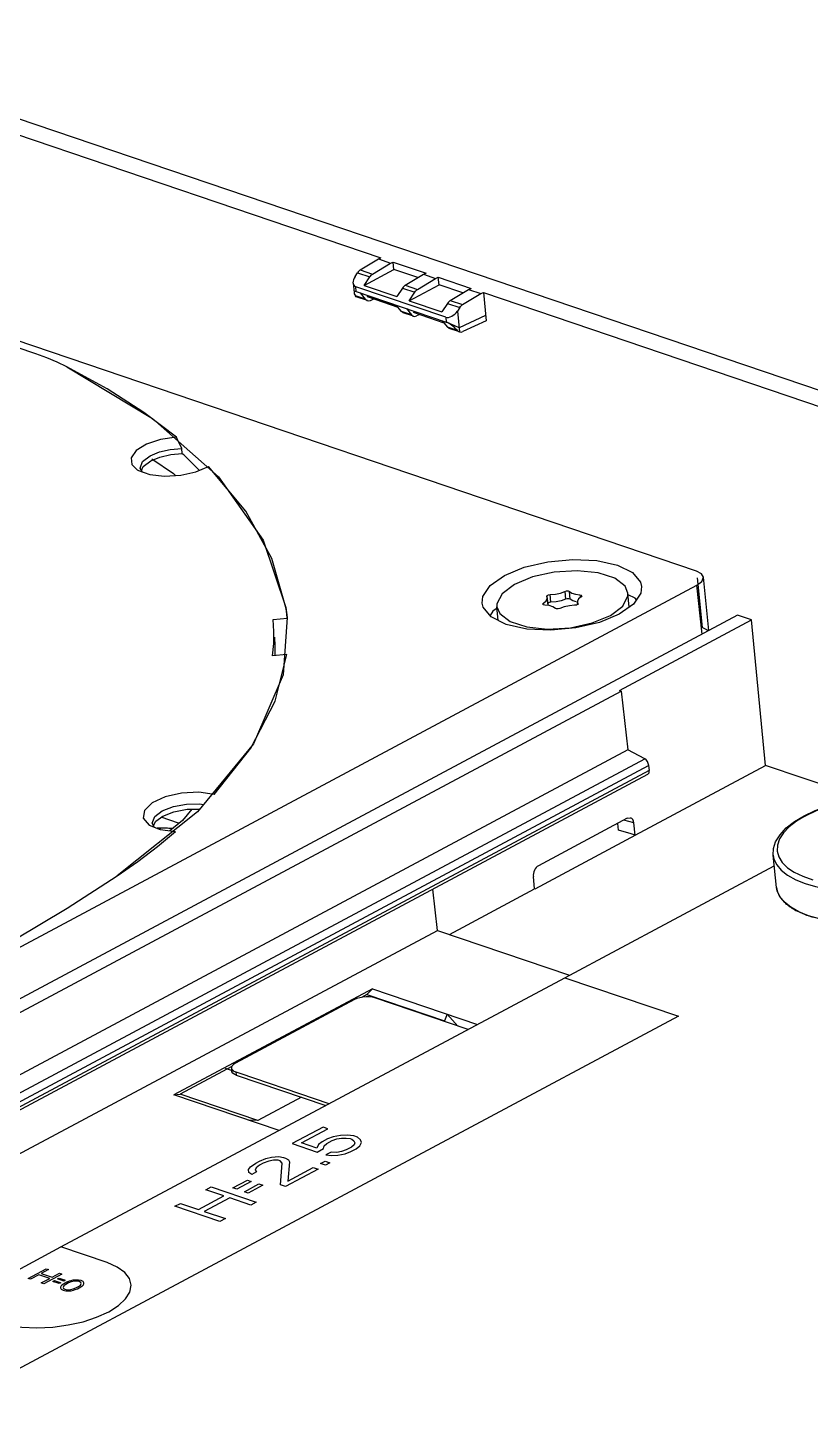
# Model space of a CAD drawing. Header units: millimetres. Extents: x 0 to 594, y 0 to 420.
# Drawn here: x 446.76 to 460.42, y 288.16 to 312.42 of the extents above; entities that cross this region are included whole.
import ezdxf

# ---------------------------------------------------------------- set-up
doc = ezdxf.new("R2010")
doc.units = ezdxf.units.MM
doc.header["$LTSCALE"] = 32.67
doc.layers.get('0').update_dxf_attribs({"linetype": 'CONTINUOUS'})
doc.layers.add('ASSEM_MEM', color=7, linetype='CONTINUOUS')

msp = doc.modelspace()

# ---------------------------------------------------------------- linework, layer by layer
at = {"color": 7, "linetype": 'CONTINUOUS'}
for p, q in [((460.338, 298.651), (460.344, 298.654)), ((459.832, 297.402), (459.774, 297.963)), ((460.291, 297.595), (460.464, 297.536)), ((460.583, 296.853), (460.39, 296.907))]:
    msp.add_line(p, q, dxfattribs=at)
for points in [[(460.315, 298.653), (460.505, 298.742), (460.714, 298.821), (460.939, 298.887), (461.176, 298.94)], [(461.195, 298.935), (461.17, 298.931), (460.941, 298.879), (460.724, 298.815), (460.524, 298.739), (460.344, 298.654)], [(459.774, 297.963), (459.779, 298.079), (459.817, 298.2), (459.893, 298.322), (460.003, 298.44), (460.146, 298.551), (460.315, 298.653)], [(460.338, 298.651), (460.183, 298.557), (460.053, 298.458), (459.953, 298.354), (459.884, 298.247), (459.847, 298.14), (459.842, 298.035), (459.87, 297.933), (459.93, 297.836), (460.022, 297.746), (460.143, 297.665), (460.291, 297.595)], [(459.774, 297.963), (459.787, 297.896), (459.835, 297.796), (459.914, 297.701), (460.024, 297.614), (460.167, 297.534), (460.332, 297.468)], [(460.332, 297.468), (460.513, 297.416), (460.716, 297.375), (460.925, 297.349), (461.144, 297.336), (461.375, 297.335), (461.611, 297.348), (461.849, 297.375), (462.088, 297.416), (462.32, 297.469), (462.539, 297.535), (462.749, 297.615), (462.931, 297.701)], [(460.39, 296.907), (460.222, 296.975), (460.081, 297.054), (459.969, 297.143), (459.89, 297.24), (459.843, 297.344), (459.832, 297.402)]]:
    msp.add_lwpolyline(points, dxfattribs=at)
at = {"layer": 'ASSEM_MEM', "color": 7, "linetype": 'CONTINUOUS'}
for p, q in [((441.911, 312.418), (524.03, 284.559)), ((445.131, 311.042), (452.924, 308.398)), ((458.434, 302.926), (441.632, 308.626)), ((452.562, 308.187), (452.878, 308.379)), ((452.776, 308.114), (453.093, 308.306)), ((452.878, 308.379), (452.924, 308.398)), ((452.878, 308.379), (453.093, 308.306)), ((453.093, 308.306), (453.139, 308.326)), ((453.151, 308.196), (453.139, 308.326)), ((453.139, 308.326), (453.711, 308.132)), ((452.471, 308.075), (452.512, 308.138)), ((452.512, 308.138), (452.727, 308.065)), ((452.562, 308.187), (452.776, 308.114)), ((452.629, 307.916), (453.151, 308.196)), ((452.629, 307.916), (452.727, 308.065)), ((453.569, 308.054), (453.151, 308.196)), ((453.348, 307.92), (453.665, 308.112)), ((453.563, 307.848), (453.879, 308.04)), ((453.665, 308.112), (453.711, 308.132)), ((453.665, 308.112), (453.879, 308.04)), ((453.879, 308.04), (453.925, 308.059)), ((453.938, 307.929), (453.925, 308.059)), ((453.925, 308.059), (454.497, 307.865)), ((452.436, 307.959), (452.453, 307.792)), ((452.492, 307.809), (452.483, 307.895)), ((454.056, 307.362), (452.483, 307.895)), ((452.492, 307.809), (454.065, 307.275)), ((452.654, 307.674), (452.564, 307.785)), ((452.629, 307.916), (453.201, 307.722)), ((453.299, 307.871), (453.201, 307.722)), ((453.299, 307.871), (453.513, 307.798)), ((453.348, 307.92), (453.563, 307.848)), ((453.415, 307.65), (453.938, 307.929)), ((453.415, 307.65), (453.513, 307.798)), ((454.355, 307.788), (453.938, 307.929)), ((454.135, 307.654), (454.451, 307.846)), ((454.451, 307.846), (454.497, 307.865)), ((454.451, 307.846), (454.666, 307.773)), ((454.666, 307.773), (454.712, 307.792)), ((454.712, 307.792), (454.759, 307.299)), ((454.712, 307.792), (466.348, 303.845)), ((446.895, 306.719), (444.344, 307.585)), ((452.654, 307.674), (452.48, 307.733)), ((452.686, 307.651), (452.507, 307.712)), ((452.68, 307.721), (453.217, 307.539)), ((453.217, 307.539), (452.68, 307.721)), ((452.686, 307.651), (452.71, 307.648)), ((452.71, 307.648), (452.743, 307.656)), ((452.743, 307.656), (452.797, 307.681)), ((453.28, 307.462), (453.189, 307.572)), ((453.415, 307.65), (453.987, 307.456)), ((454.085, 307.604), (453.987, 307.456)), ((454.085, 307.604), (454.3, 307.532)), ((454.135, 307.654), (454.349, 307.581)), ((454.349, 307.581), (454.666, 307.773)), ((453.459, 307.401), (453.28, 307.462)), ((453.49, 307.378), (453.312, 307.439)), ((453.368, 307.512), (453.459, 307.401)), ((453.484, 307.448), (454.021, 307.266)), ((453.49, 307.378), (453.514, 307.375)), ((453.514, 307.375), (453.547, 307.383)), ((453.601, 307.408), (453.547, 307.383)), ((453.994, 307.3), (454.084, 307.189)), ((454.056, 307.362), (454.065, 307.275)), ((454.3, 307.532), (454.258, 307.469)), ((454.258, 307.469), (454.296, 307.105)), ((454.751, 307.389), (454.289, 307.175)), ((454.759, 307.299), (454.351, 307.11)), ((454.134, 307.248), (454.065, 307.275)), ((454.259, 307.129), (454.084, 307.189)), ((454.295, 307.105), (454.116, 307.166)), ((454.216, 307.212), (454.134, 307.248)), ((454.289, 307.175), (454.216, 307.212)), ((454.259, 307.129), (454.277, 307.114)), ((454.277, 307.114), (454.295, 307.105)), ((454.295, 307.105), (454.296, 307.105)), ((454.296, 307.105), (454.323, 307.102)), ((454.323, 307.102), (454.351, 307.11)), ((447.435, 306.495), (448.932, 305.591)), ((448.932, 305.591), (450.085, 304.574)), ((448.829, 305.142), (448.65, 305.032)), ((449.384, 305.198), (449.354, 305.265)), ((448.65, 305.032), (448.561, 304.908)), ((448.561, 304.908), (448.574, 304.786)), ((448.761, 304.843), (448.892, 304.943)), ((448.892, 304.943), (449.053, 305.009)), ((449.053, 305.009), (449.243, 305.052)), ((449.243, 305.052), (449.443, 305.068)), ((449.255, 304.962), (449.452, 304.978)), ((449.452, 304.978), (449.443, 305.068)), ((449.48, 304.955), (449.451, 304.976)), ((449.752, 304.686), (449.48, 304.955)), ((448.574, 304.786), (448.666, 304.696)), ((448.666, 304.696), (448.688, 304.683)), ((448.688, 304.683), (448.887, 304.612)), ((448.718, 304.727), (448.761, 304.843)), ((448.758, 304.654), (448.718, 304.727)), ((448.743, 304.681), (448.772, 304.755)), ((448.772, 304.755), (448.902, 304.853)), ((450.562, 303.974), (449.912, 304.756)), ((450.085, 304.574), (450.867, 303.466)), ((451.015, 303.148), (450.562, 303.974)), ((450.867, 303.466), (451.263, 302.292)), ((451.263, 302.292), (451.015, 303.148)), ((457.456, 302.731), (457.475, 302.656)), ((458.446, 302.807), (458.536, 301.939)), ((458.651, 301.89), (458.555, 302.819)), ((445.726, 295.884), (458.443, 302.68)), ((454.69, 302.368), (454.703, 302.484)), ((455.823, 302.485), (455.836, 302.351)), ((455.829, 302.463), (455.823, 302.485)), ((455.843, 302.328), (455.829, 302.463)), ((455.829, 302.446), (455.829, 302.463)), ((455.848, 302.511), (455.879, 302.516)), ((455.892, 302.382), (455.878, 302.516)), ((455.879, 302.516), (455.97, 302.524)), ((456.134, 302.572), (456.148, 302.437)), ((456.228, 302.436), (456.214, 302.571)), ((456.322, 302.522), (456.399, 302.511)), ((456.399, 302.511), (456.402, 302.477)), ((457.261, 302.297), (457.236, 302.541)), ((457.362, 302.452), (457.239, 302.513)), ((457.462, 302.541), (457.332, 302.347)), ((457.385, 302.424), (457.362, 302.452)), ((457.475, 302.656), (457.462, 302.541)), ((458.531, 301.826), (458.443, 302.68)), ((451.263, 302.292), (451.287, 302.116)), ((454.88, 302.229), (454.828, 302.152)), ((454.951, 302.279), (454.88, 302.229)), ((454.973, 302.063), (454.948, 302.304)), ((455.761, 302.34), (455.752, 302.351)), ((455.785, 302.334), (455.761, 302.34)), ((455.764, 302.352), (455.762, 302.366)), ((455.862, 302.323), (455.785, 302.334)), ((455.984, 302.389), (455.892, 302.382)), ((456.072, 302.409), (455.984, 302.389)), ((456.148, 302.437), (456.072, 302.409)), ((456.177, 302.445), (456.148, 302.437)), ((456.207, 302.445), (456.177, 302.445)), ((456.228, 302.436), (456.207, 302.445)), ((456.306, 302.329), (456.214, 302.321)), ((456.272, 302.408), (456.228, 302.436)), ((456.336, 302.387), (456.272, 302.408)), ((456.337, 302.334), (456.306, 302.329)), ((456.357, 302.36), (456.355, 302.383)), ((456.355, 302.382), (456.362, 302.36)), ((456.362, 302.36), (456.364, 302.335)), ((456.93, 302.152), (457.146, 302.316)), ((457.332, 302.347), (457.084, 302.173)), ((459.15, 302.157), (435.765, 289.658)), ((451.039, 302.083), (451.288, 302.107)), ((451.052, 301.872), (451.039, 302.083)), ((451.287, 302.116), (451.218, 301.112)), ((451.288, 302.107), (451.287, 302.115)), ((455.112, 301.994), (454.85, 302.125)), ((455.47, 301.914), (455.112, 301.994)), ((455.178, 302.045), (455.469, 301.951)), ((456.233, 301.938), (456.613, 302.021)), ((456.739, 302.031), (456.325, 301.933)), ((456.613, 302.021), (456.93, 302.152)), ((457.084, 302.173), (456.739, 302.031)), ((457.088, 300.84), (459.396, 302.074)), ((459.396, 302.074), (459.15, 302.157)), ((459.641, 299.531), (459.396, 302.074)), ((451.05, 301.66), (451.052, 301.872)), ((451.076, 301.619), (451.07, 301.773)), ((455.469, 301.951), (455.835, 301.914)), ((455.888, 301.893), (455.47, 301.914)), ((455.835, 301.914), (456.233, 301.938)), ((456.325, 301.933), (455.888, 301.893)), ((451.032, 301.447), (451.05, 301.66)), ((451.075, 301.466), (451.076, 301.619)), ((451.282, 301.471), (451.032, 301.447)), ((451.074, 301.451), (451.075, 301.466)), ((451.077, 300.655), (451.282, 301.471)), ((451.218, 301.112), (450.698, 299.908)), ((436.042, 289.564), (457.117, 300.828)), ((457.088, 300.84), (457.117, 300.828)), ((457.117, 300.828), (457.235, 299.804)), ((450.65, 299.834), (451.077, 300.655)), ((457.235, 299.804), (436.634, 288.794)), ((450.698, 299.908), (449.717, 298.724)), ((450.013, 299.026), (450.65, 299.834)), ((457.53, 299.647), (457.235, 299.804)), ((443.612, 292.208), (457.53, 299.647)), ((443.671, 291.942), (457.587, 299.379)), ((443.686, 292.096), (457.599, 299.533)), ((457.608, 299.442), (443.695, 292.006)), ((457.365, 298.315), (459.641, 299.531)), ((457.599, 299.533), (457.608, 299.442)), ((461.317, 298.963), (459.641, 299.531)), ((449.156, 298.981), (448.928, 298.876)), ((449.105, 298.738), (449.298, 298.813)), ((449.298, 298.813), (449.528, 298.856)), ((449.528, 298.856), (449.761, 298.86)), ((449.761, 298.86), (449.82, 298.849)), ((449.717, 298.724), (448.314, 297.602)), ((448.773, 298.613), (448.878, 298.49)), ((448.93, 298.522), (448.973, 298.638)), ((448.973, 298.638), (449.105, 298.738)), ((448.992, 298.559), (449.114, 298.648)), ((449.386, 298.523), (449.084, 298.626)), ((449.458, 298.571), (449.235, 298.392)), ((449.618, 298.767), (449.458, 298.571)), ((449.537, 298.766), (449.754, 298.77)), ((457.224, 298.608), (455.675, 297.78)), ((457.342, 298.529), (457.163, 298.575)), ((457.224, 298.608), (457.282, 298.617)), ((448.878, 298.49), (449.068, 298.414)), ((448.97, 298.449), (448.93, 298.522)), ((448.952, 298.483), (448.992, 298.559)), ((449.018, 298.116), (449.337, 298.378)), ((449.059, 298.418), (449.079, 298.438)), ((449.068, 298.414), (449.337, 298.378)), ((449.221, 298.433), (449.196, 298.434)), ((449.24, 298.432), (449.221, 298.433)), ((449.255, 298.431), (449.24, 298.432)), ((449.282, 298.429), (449.255, 298.431)), ((457.07, 298.4), (457.059, 298.519)), ((457.365, 298.315), (457.342, 298.529)), ((448.676, 297.856), (449.018, 298.116)), ((457.371, 298.313), (455.613, 297.373)), ((448.314, 297.602), (448.676, 297.856)), ((447.441, 297.036), (448.314, 297.602)), ((456.137, 295.824), (459.793, 297.778)), ((453.912, 296.651), (453.828, 297.37)), ((454.119, 296.58), (455.607, 297.376)), ((455.607, 297.376), (455.585, 297.59)), ((459.832, 297.402), (459.833, 297.397)), ((459.888, 297.243), (459.891, 297.238)), ((459.967, 297.145), (459.971, 297.141)), ((446.518, 296.483), (447.441, 297.036)), ((460.386, 296.909), (460.394, 296.906)), ((437.091, 287.66), (453.912, 296.651)), ((453.912, 296.651), (456.219, 295.868)), ((447.335, 291.12), (456.137, 295.824)), ((456.137, 295.824), (458.121, 295.151)), ((452.774, 295.629), (449.309, 293.777)), ((452.462, 295.441), (450.383, 294.33)), ((452.675, 295.529), (452.584, 295.481)), ((452.675, 295.529), (452.774, 295.629)), ((452.675, 295.529), (454.033, 295.068)), ((452.774, 295.629), (454.608, 295.007)), ((454.445, 294.92), (452.814, 295.473)), ((454.081, 295.186), (454.033, 295.068)), ((454.081, 295.186), (454.266, 294.98)), ((458.121, 295.151), (445.077, 288.18)), ((450.32, 294.27), (449.418, 293.788)), ((452.019, 293.623), (450.21, 294.237)), ((450.313, 294.243), (450.319, 294.19)), ((450.389, 294.177), (450.394, 294.123)), ((450.394, 294.123), (451.96, 293.592)), ((449.309, 293.777), (449.418, 293.788)), ((451.143, 293.155), (449.309, 293.777)), ((450.776, 293.327), (449.418, 293.788)), ((451.538, 293.735), (450.776, 293.327)), ((450.776, 293.327), (450.616, 293.334)), ((451.913, 293.214), (451.373, 292.926)), ((451.536, 292.94), (451.996, 293.186)), ((451.991, 293.007), (451.896, 292.957)), ((451.996, 293.186), (451.913, 293.214)), ((452.087, 293.044), (451.991, 293.007)), ((452.074, 292.979), (452.155, 293.007)), ((452.217, 293.07), (452.087, 293.044)), ((452.155, 293.007), (452.236, 293.021)), ((452.331, 293.072), (452.217, 293.07)), ((452.236, 293.021), (452.318, 293.021)), ((452.318, 293.021), (452.384, 293.013)), ((452.447, 293.061), (452.331, 293.072)), ((452.384, 293.013), (452.417, 293.001)), ((452.417, 293.001), (452.452, 292.976)), ((452.513, 293.038), (452.447, 293.061)), ((452.565, 292.993), (452.513, 293.038)), ((452.585, 292.945), (452.565, 292.993)), ((451.373, 292.926), (451.808, 292.778)), ((451.804, 292.849), (451.536, 292.94)), ((451.833, 292.908), (451.804, 292.849)), ((451.808, 292.778), (451.919, 292.838)), ((451.896, 292.957), (451.833, 292.908)), ((451.919, 292.838), (451.932, 292.889)), ((451.932, 292.889), (451.979, 292.928)), ((452.054, 292.778), (451.959, 292.727)), ((451.979, 292.928), (452.074, 292.979)), ((452.152, 292.772), (452.054, 292.778)), ((452.234, 292.786), (452.152, 292.772)), ((452.172, 292.724), (452.301, 292.749)), ((452.314, 292.815), (452.234, 292.786)), ((452.301, 292.749), (452.398, 292.786)), ((452.409, 292.866), (452.314, 292.815)), ((452.398, 292.786), (452.493, 292.837)), ((452.456, 292.905), (452.409, 292.866)), ((452.452, 292.976), (452.47, 292.942)), ((452.47, 292.942), (452.456, 292.905)), ((452.493, 292.837), (452.555, 292.885)), ((452.555, 292.885), (452.585, 292.945)), ((450.613, 292.476), (450.643, 292.521)), ((450.643, 292.521), (450.738, 292.586)), ((450.738, 292.586), (450.801, 292.62)), ((450.805, 292.549), (450.743, 292.501)), ((450.801, 292.62), (450.913, 292.665)), ((450.869, 292.583), (450.805, 292.549)), ((450.965, 292.62), (450.869, 292.583)), ((450.913, 292.665), (451.01, 292.688)), ((451.046, 292.634), (450.965, 292.62)), ((451.01, 292.688), (451.141, 292.699)), ((451.128, 292.634), (451.046, 292.634)), ((451.162, 292.623), (451.128, 292.634)), ((451.141, 292.699), (451.223, 292.685)), ((451.197, 292.583), (451.162, 292.623)), ((451.17, 292.203), (451.197, 292.583)), ((451.223, 292.685), (451.257, 292.674)), ((451.257, 292.674), (451.308, 292.642)), ((451.326, 292.608), (451.298, 292.271)), ((451.298, 292.271), (451.742, 292.509)), ((451.308, 292.642), (451.326, 292.608)), ((451.742, 292.509), (451.826, 292.481)), ((451.869, 292.577), (451.949, 292.619)), ((451.953, 292.549), (451.869, 292.577)), ((451.949, 292.619), (452.032, 292.591)), ((452.032, 292.591), (451.953, 292.549)), ((451.959, 292.727), (452.057, 292.721)), ((452.057, 292.721), (452.172, 292.724)), ((450.338, 292.153), (450.592, 292.289)), ((450.659, 292.266), (450.404, 292.13)), ((450.592, 292.289), (450.659, 292.266)), ((450.617, 292.419), (450.613, 292.476)), ((450.668, 292.388), (450.617, 292.419)), ((450.747, 292.43), (450.668, 292.388)), ((450.743, 292.501), (450.729, 292.464)), ((450.729, 292.464), (450.747, 292.43)), ((451.826, 292.481), (451.254, 292.175)), ((449.864, 292.119), (449.96, 292.17)), ((450.182, 292.012), (449.864, 292.119)), ((449.96, 292.17), (450.746, 291.904)), ((450.404, 292.13), (450.338, 292.153)), ((450.538, 292.085), (450.792, 292.221)), ((450.605, 292.062), (450.538, 292.085)), ((450.859, 292.198), (450.605, 292.062)), ((450.792, 292.221), (450.859, 292.198)), ((451.254, 292.175), (451.17, 292.203)), ((449.324, 291.831), (449.42, 291.882)), ((450.111, 291.564), (449.324, 291.831)), ((449.42, 291.882), (449.738, 291.774)), ((449.738, 291.774), (450.182, 292.012)), ((450.283, 291.977), (449.838, 291.74)), ((450.651, 291.853), (450.283, 291.977)), ((450.746, 291.904), (450.651, 291.853)), ((449.838, 291.74), (450.206, 291.615)), ((450.206, 291.615), (450.111, 291.564)), ((445.394, 290.082), (447.335, 291.12)), ((448.139, 290.847), (447.335, 291.12)), ((446.762, 290.571), (447.077, 290.739)), ((446.802, 290.557), (446.762, 290.571)), ((446.95, 290.636), (446.802, 290.557)), ((447.14, 290.572), (446.95, 290.636)), ((447.118, 290.726), (446.99, 290.657)), ((446.99, 290.657), (447.18, 290.593)), ((446.992, 290.493), (447.14, 290.572)), ((447.348, 290.647), (447.033, 290.479)), ((447.077, 290.739), (447.118, 290.726)), ((447.18, 290.593), (447.307, 290.661)), ((447.275, 290.561), (447.302, 290.575)), ((447.302, 290.575), (447.41, 290.538)), ((447.307, 290.661), (447.348, 290.647)), ((447.033, 290.479), (446.992, 290.493)), ((447.194, 290.518), (447.221, 290.532)), ((447.303, 290.481), (447.194, 290.518)), ((447.221, 290.532), (447.33, 290.495)), ((447.383, 290.524), (447.275, 290.561)), ((447.33, 290.495), (447.303, 290.481)), ((447.337, 290.44), (447.324, 290.421)), ((447.324, 290.421), (447.324, 290.404)), ((447.324, 290.404), (447.338, 290.381)), ((447.35, 290.453), (447.337, 290.44)), ((447.338, 290.381), (447.372, 290.364)), ((447.377, 290.473), (447.35, 290.453)), ((447.384, 290.442), (447.371, 290.411)), ((447.371, 290.411), (447.378, 290.397)), ((447.372, 290.364), (447.419, 290.354)), ((447.437, 290.506), (447.377, 290.473)), ((447.378, 290.397), (447.405, 290.382)), ((447.41, 290.538), (447.383, 290.524)), ((447.418, 290.466), (447.384, 290.442)), ((447.405, 290.382), (447.446, 290.374)), ((447.465, 290.491), (447.418, 290.466)), ((447.419, 290.354), (447.473, 290.353)), ((447.478, 290.521), (447.437, 290.506)), ((447.446, 290.374), (447.479, 290.374)), ((447.512, 290.51), (447.465, 290.491)), ((447.473, 290.353), (447.513, 290.357)), ((447.505, 290.53), (447.478, 290.521)), ((447.479, 290.374), (447.547, 290.387)), ((447.545, 290.54), (447.505, 290.53)), ((447.579, 290.522), (447.512, 290.51)), ((447.513, 290.357), (447.554, 290.367)), ((447.585, 290.543), (447.545, 290.54)), ((447.547, 290.387), (447.594, 290.406)), ((447.554, 290.367), (447.581, 290.375)), ((447.613, 290.522), (447.579, 290.522)), ((447.581, 290.375), (447.621, 290.391)), ((447.639, 290.543), (447.585, 290.543)), ((447.594, 290.406), (447.641, 290.431)), ((447.653, 290.515), (447.613, 290.522)), ((447.621, 290.391), (447.681, 290.423)), ((447.687, 290.532), (447.639, 290.543)), ((447.641, 290.431), (447.674, 290.455)), ((447.68, 290.499), (447.653, 290.515)), ((447.674, 290.455), (447.687, 290.485)), ((447.687, 290.485), (447.68, 290.499)), ((447.681, 290.423), (447.708, 290.443)), ((447.721, 290.515), (447.687, 290.532)), ((447.708, 290.443), (447.721, 290.456)), ((447.735, 290.493), (447.721, 290.515)), ((447.721, 290.456), (447.735, 290.475)), ((447.735, 290.475), (447.735, 290.493))]:
    msp.add_line(p, q, dxfattribs=at)
for points in [[(452.562, 308.187), (452.547, 308.177), (452.535, 308.166), (452.524, 308.154), (452.512, 308.138)], [(452.727, 308.065), (452.739, 308.081), (452.75, 308.094), (452.762, 308.104), (452.776, 308.114)], [(452.492, 307.809), (452.454, 307.819), (452.457, 307.809), (452.462, 307.806)], [(453.348, 307.92), (453.334, 307.91), (453.322, 307.9), (453.311, 307.887), (453.299, 307.871)], [(453.513, 307.798), (453.525, 307.814), (453.536, 307.827), (453.548, 307.838), (453.563, 307.848)], [(452.507, 307.712), (452.492, 307.72), (452.48, 307.733)], [(452.654, 307.674), (452.679, 307.654), (452.686, 307.651)], [(454.135, 307.654), (454.12, 307.644), (454.108, 307.633), (454.097, 307.62), (454.085, 307.604)], [(454.3, 307.532), (454.312, 307.548), (454.323, 307.56), (454.335, 307.571), (454.349, 307.581)], [(453.312, 307.439), (453.305, 307.442), (453.28, 307.462)], [(453.459, 307.401), (453.484, 307.381), (453.49, 307.378)], [(454.116, 307.166), (454.109, 307.169), (454.084, 307.189)], [(447.435, 306.495), (447.267, 306.575), (447.086, 306.65), (446.895, 306.719)], [(449.354, 305.265), (448.782, 305.698), (448.14, 306.108), (447.435, 306.495)], [(449.354, 305.265), (449.075, 305.224), (448.829, 305.142)], [(449.443, 305.068), (449.414, 305.133), (449.384, 305.198)], [(448.902, 304.853), (449.061, 304.918), (449.255, 304.962)], [(448.923, 304.885), (449.299, 304.632), (449.333, 304.595)], [(448.887, 304.612), (449.144, 304.583), (449.426, 304.6), (449.693, 304.661), (449.912, 304.756)], [(455.082, 302.852), (455.426, 302.994), (455.84, 303.091), (456.277, 303.131), (456.695, 303.111), (457.053, 303.031), (457.315, 302.9), (457.456, 302.731)], [(454.703, 302.484), (454.833, 302.677), (455.082, 302.852)], [(455.254, 302.693), (455.038, 302.53), (454.949, 302.353), (454.948, 302.304)], [(457.236, 302.541), (457.187, 302.661), (457.006, 302.801), (456.715, 302.894), (456.349, 302.932), (455.951, 302.907), (455.571, 302.824), (455.254, 302.693)], [(458.555, 302.819), (458.522, 302.878), (458.434, 302.926)], [(458.443, 302.68), (458.526, 302.744), (458.555, 302.819)], [(455.823, 302.485), (455.826, 302.499), (455.848, 302.511)], [(455.97, 302.524), (456.058, 302.543), (456.134, 302.572)], [(456.134, 302.572), (456.163, 302.58), (456.193, 302.579), (456.214, 302.571)], [(456.214, 302.571), (456.258, 302.542), (456.322, 302.522)], [(456.422, 302.479), (456.376, 302.441), (456.355, 302.4), (456.355, 302.382)], [(456.399, 302.511), (456.423, 302.505), (456.432, 302.495)], [(456.432, 302.495), (456.432, 302.493), (456.422, 302.479)], [(457.146, 302.316), (457.236, 302.493), (457.236, 302.541)], [(451.287, 302.115), (451.281, 302.169), (451.273, 302.231), (451.263, 302.292)], [(454.85, 302.125), (454.709, 302.294), (454.69, 302.368)], [(454.948, 302.304), (454.997, 302.184), (455.178, 302.045)], [(455.752, 302.351), (455.752, 302.353), (455.762, 302.366)], [(455.762, 302.366), (455.808, 302.405), (455.829, 302.446)], [(455.892, 302.382), (455.861, 302.377), (455.84, 302.365)], [(455.97, 302.274), (455.926, 302.303), (455.862, 302.323)], [(456.05, 302.274), (456.021, 302.266), (455.991, 302.266), (455.97, 302.274)], [(456.214, 302.321), (456.126, 302.302), (456.05, 302.274)], [(456.362, 302.36), (456.358, 302.346), (456.337, 302.334)], [(458.63, 301.879), (458.624, 301.892), (458.536, 301.939)], [(450.013, 299.026), (449.743, 299.063), (449.442, 299.047), (449.156, 298.981)], [(448.928, 298.876), (448.793, 298.746), (448.773, 298.613)], [(449.114, 298.648), (449.306, 298.723), (449.537, 298.766)], [(449.196, 298.434), (449.166, 298.436), (449.135, 298.437), (449.105, 298.437), (449.074, 298.438), (449.044, 298.438), (449.013, 298.437)], [(457.365, 298.315), (457.274, 298.341), (457.172, 298.371), (457.07, 298.4)], [(459.833, 297.397), (459.834, 297.389), (459.835, 297.381), (459.836, 297.372), (459.839, 297.361), (459.841, 297.353), (459.844, 297.342)], [(459.844, 297.342), (459.844, 297.34), (459.845, 297.337), (459.847, 297.331), (459.848, 297.329), (459.85, 297.323), (459.851, 297.318)], [(459.851, 297.318), (459.855, 297.307), (459.861, 297.294), (459.867, 297.281), (459.874, 297.268), (459.88, 297.257), (459.888, 297.243)], [(459.891, 297.238), (459.901, 297.222), (459.912, 297.207), (459.924, 297.192), (459.937, 297.177), (459.952, 297.16), (459.967, 297.145)], [(459.971, 297.141), (459.981, 297.132), (459.991, 297.123), (460.005, 297.111), (460.016, 297.102), (460.03, 297.09), (460.044, 297.08)], [(460.044, 297.08), (460.047, 297.077), (460.053, 297.073), (460.059, 297.069), (460.066, 297.064), (460.072, 297.06), (460.081, 297.054)], [(460.081, 297.054), (460.101, 297.041), (460.125, 297.026), (460.146, 297.014), (460.172, 297), (460.198, 296.987), (460.225, 296.973)], [(460.225, 296.973), (460.237, 296.968), (460.249, 296.962), (460.266, 296.955), (460.278, 296.95), (460.291, 296.945), (460.31, 296.937)], [(460.31, 296.937), (460.318, 296.934), (460.332, 296.929), (460.345, 296.924), (460.358, 296.919), (460.372, 296.914), (460.386, 296.909)], [(460.394, 296.906), (460.404, 296.903), (460.418, 296.898), (460.432, 296.894), (460.446, 296.889), (460.461, 296.885), (460.476, 296.881)], [(452.814, 295.473), (452.77, 295.484), (452.719, 295.49), (452.665, 295.49), (452.609, 295.485), (452.555, 295.475), (452.505, 295.46), (452.462, 295.441)], [(450.383, 294.33), (450.349, 294.308), (450.326, 294.284), (450.314, 294.259), (450.313, 294.243)], [(450.313, 294.243), (450.315, 294.235), (450.328, 294.212)], [(450.328, 294.212), (450.353, 294.192), (450.389, 294.177)], [(450.394, 294.123), (450.359, 294.139), (450.334, 294.158), (450.321, 294.181), (450.319, 294.19)], [(446.199, 289.81), (446.412, 289.754), (446.653, 289.719), (446.915, 289.708), (447.191, 289.721), (447.461, 289.758), (447.72, 289.815), (447.958, 289.893), (448.17, 289.989), (448.339, 290.096), (448.464, 290.212), (448.54, 290.332), (448.563, 290.455), (448.532, 290.57), (448.449, 290.676), (448.318, 290.769), (448.139, 290.847)]]:
    msp.add_lwpolyline(points, dxfattribs=at)
for centre, major_axis, ratio, start_param, end_param in [((452.578, 308.039), (0.12, 0.129), 0.609038, 1.838053, 3.408849), ((452.618, 307.655), (-0.161, 0.153), 0.241386, 5.802012, 7.090597), ((454.151, 307.505), (0.12, 0.129), 0.609038, 3.408849, 4.979645), ((454.191, 307.122), (-0.161, 0.153), 0.241386, 4.513427, 5.802012), ((457.534, 299.56), (-0.0422, 0.0908), 0.560042, -2.123364, -0.639834), ((457.543, 299.469), (-0.0422, 0.0908), 0.560042, -3.11067, -2.123364), ((457.238, 298.473), (0.048, 0.142), 0.654764, -0.956703, 0.050828), ((455.689, 297.645), (0.048, 0.142), 0.657015, 0.611618, 2.179675)]:
    msp.add_ellipse(centre, major_axis=major_axis, ratio=ratio, start_param=start_param, end_param=end_param, dxfattribs=at)

doc.saveas('drawing.dxf')
